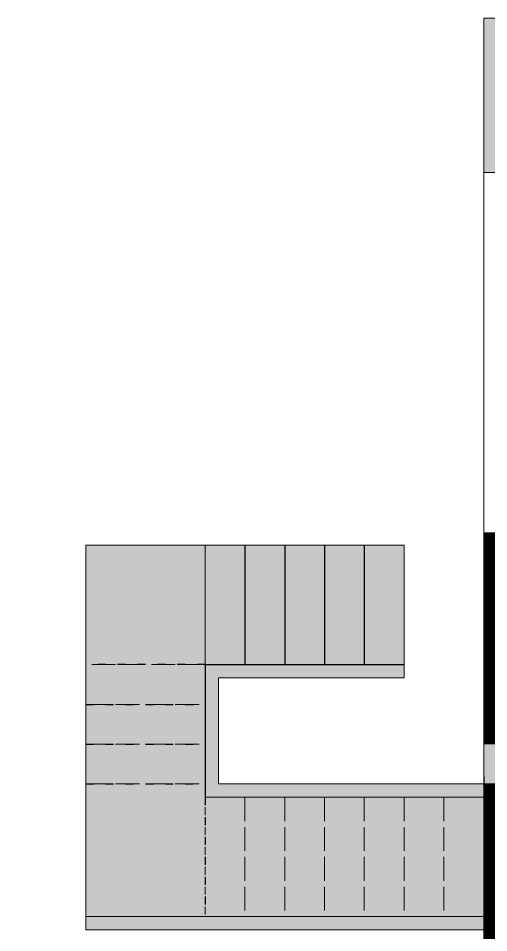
# Model space of a CAD drawing. Header units: millimetres. Extents: x 86441 to 190201, y 16532 to 98188.
# Drawn here: x 88319.9 to 88390.9, y 59650.8 to 59788.7 of the extents above; entities that cross this region are included whole.
import ezdxf

# ---------------------------------------------------------------- set-up
doc = ezdxf.new("R2010")
doc.units = ezdxf.units.MM
doc.header["$LTSCALE"] = 0.1
doc.linetypes.add('ACAD_ISO02W100', pattern=[15, 12, -3])
doc.linetypes.add('ACAD_ISO03W100', pattern=[30, 12, -18])
doc.layers.add('COLUMN', color=1, linetype='Continuous', lineweight=0)

msp = doc.modelspace()

# ---------------------------------------------------------------- hatches: boundary and pattern name
at = {"true_color": 0x939598, "transparency": 33554687}
h = msp.add_hatch(dxfattribs=at)
h.set_pattern_fill('ANSI32', color=252, scale=0.02)
h.set_pattern_definition([(45, (86262.15266, 59039.96376), (-0.134703842, 0.134703842), []), (45, (86262.24246, 59039.96376), (-0.134703842, 0.134703842), [])])
h.paths.add_polyline_path([(88425.41, 59711.09), (88424.71, 59711.09), (88424.71, 59711.59), (88424.41, 59711.59), (88424.41, 59712.09), (88424.71, 59712.09), (88424.71, 59712.59), (88424.34, 59712.59), (88411.11, 59712.59), (88411.11, 59712.09), (88411.41, 59712.09), (88411.41, 59711.59), (88411.11, 59711.59), (88411.11, 59711.09), (88410.41, 59711.09), (88396.15, 59711.09), (88390.11, 59711.09), (88390.11, 59679.24), (88413.41, 59679.24), (88413.41, 59673.2), (88390.11, 59673.2), (88390.11, 59668.3), (88390.11, 59653.2), (88390.11, 59651.2), (88390.11, 59620.32), (88396.15, 59620.32), (88411.11, 59620.32), (88411.11, 59619.82), (88411.41, 59619.82), (88411.41, 59619.22), (88424.34, 59619.22), (88424.41, 59619.22), (88424.41, 59619.82), (88424.71, 59619.82), (88424.71, 59620.32), (88425.41, 59620.32)])
at = {"transparency": 33554687}
h = msp.add_hatch(color=256, dxfattribs=at)
h.dxf.hatch_style = 1
h.set_gradient(color1=(153, 95, 76), color2=(118, 67, 44))
h.paths.add_polyline_path([(88348.11, 59691.2), (88348.11, 59709.2), (88330.11, 59709.2), (88330.11, 59691.2)])
h = msp.add_hatch(color=256, dxfattribs=at)
h.dxf.hatch_style = 1
h.set_gradient(color1=(153, 95, 76), color2=(118, 67, 44))
h.paths.add_polyline_path([(88354.11, 59709.2), (88348.11, 59709.2), (88348.11, 59691.2), (88354.11, 59691.2)])
h = msp.add_hatch(color=256, dxfattribs=at)
h.dxf.hatch_style = 1
h.set_gradient(color1=(153, 95, 76), color2=(118, 67, 44))
h.paths.add_polyline_path([(88354.11, 59691.2), (88360.11, 59691.2), (88360.11, 59709.2), (88354.11, 59709.2)])
h = msp.add_hatch(color=256, dxfattribs=at)
h.dxf.hatch_style = 1
h.set_gradient(color1=(153, 95, 76), color2=(118, 67, 44))
h.paths.add_polyline_path([(88366.11, 59709.2), (88360.11, 59709.2), (88360.11, 59691.2), (88366.11, 59691.2)])
h = msp.add_hatch(color=256, dxfattribs=at)
h.dxf.hatch_style = 1
h.set_gradient(color1=(153, 95, 76), color2=(118, 67, 44))
h.paths.add_polyline_path([(88366.11, 59691.2), (88372.11, 59691.2), (88372.11, 59709.2), (88366.11, 59709.2)])
h = msp.add_hatch(color=256, dxfattribs=at)
h.dxf.hatch_style = 1
h.set_gradient(color1=(153, 95, 76), color2=(118, 67, 44))
h.paths.add_polyline_path([(88372.11, 59691.2), (88378.11, 59691.2), (88378.11, 59709.2), (88372.11, 59709.2)])
h = msp.add_hatch(color=256, dxfattribs=at)
h.dxf.hatch_style = 1
h.set_gradient(color1=(153, 95, 76), color2=(118, 67, 44))
h.paths.add_polyline_path([(88330.11, 59691.2), (88330.11, 59685.2), (88348.11, 59685.2), (88348.11, 59691.2)])
at = {"true_color": 0x76432c, "transparency": 33554687}
h = msp.add_hatch(color=17, dxfattribs=at)
h.dxf.hatch_style = 1
h.paths.add_polyline_path([(88350.11, 59689.2), (88378.11, 59689.2), (88378.11, 59691.2), (88348.11, 59691.2), (88348.11, 59671.2), (88390.11, 59671.2), (88390.11, 59673.2), (88350.11, 59673.2)])
at = {"transparency": 33554687}
h = msp.add_hatch(color=256, dxfattribs=at)
h.dxf.hatch_style = 1
h.set_gradient(color1=(153, 95, 76), color2=(118, 67, 44))
h.paths.add_polyline_path([(88330.11, 59685.2), (88330.11, 59679.2), (88348.11, 59679.2), (88348.11, 59685.2)])
h = msp.add_hatch(color=256, dxfattribs=at)
h.dxf.hatch_style = 1
h.set_gradient(color1=(153, 95, 76), color2=(118, 67, 44))
h.paths.add_polyline_path([(88330.11, 59679.2), (88330.11, 59673.2), (88348.11, 59673.2), (88348.11, 59679.2)])
h = msp.add_hatch(color=256, dxfattribs=at)
h.dxf.hatch_style = 1
h.set_gradient(color1=(153, 95, 76), color2=(118, 67, 44))
h.paths.add_polyline_path([(88348.11, 59671.2), (88348.11, 59673.2), (88330.11, 59673.2), (88330.11, 59653.2), (88348.11, 59653.2)])
h = msp.add_hatch(color=256, dxfattribs=at)
h.dxf.hatch_style = 1
h.set_gradient(color1=(153, 95, 76), color2=(118, 67, 44))
h.paths.add_polyline_path([(88354.11, 59671.2), (88348.11, 59671.2), (88348.11, 59653.2), (88354.11, 59653.2)])
h = msp.add_hatch(color=256, dxfattribs=at)
h.dxf.hatch_style = 1
h.set_gradient(color1=(153, 95, 76), color2=(118, 67, 44))
h.paths.add_polyline_path([(88360.11, 59671.2), (88354.11, 59671.2), (88354.11, 59653.2), (88360.11, 59653.2)])
h = msp.add_hatch(color=256, dxfattribs=at)
h.dxf.hatch_style = 1
h.set_gradient(color1=(153, 95, 76), color2=(118, 67, 44))
h.paths.add_polyline_path([(88366.11, 59671.2), (88360.11, 59671.2), (88360.11, 59653.2), (88366.11, 59653.2)])
h = msp.add_hatch(color=256, dxfattribs=at)
h.dxf.hatch_style = 1
h.set_gradient(color1=(153, 95, 76), color2=(118, 67, 44))
h.paths.add_polyline_path([(88366.11, 59653.2), (88372.11, 59653.2), (88372.11, 59671.2), (88366.11, 59671.2)])
h = msp.add_hatch(color=256, dxfattribs=at)
h.dxf.hatch_style = 1
h.set_gradient(color1=(153, 95, 76), color2=(118, 67, 44))
h.paths.add_polyline_path([(88378.11, 59671.2), (88372.11, 59671.2), (88372.11, 59653.2), (88378.11, 59653.2)])
h = msp.add_hatch(color=256, dxfattribs=at)
h.dxf.hatch_style = 1
h.set_gradient(color1=(153, 95, 76), color2=(118, 67, 44))
h.paths.add_polyline_path([(88378.11, 59653.2), (88384.11, 59653.2), (88384.11, 59671.2), (88378.11, 59671.2)])
h = msp.add_hatch(color=256, dxfattribs=at)
h.dxf.hatch_style = 1
h.set_gradient(color1=(153, 95, 76), color2=(118, 67, 44))
h.paths.add_polyline_path([(88390.11, 59671.2), (88384.11, 59671.2), (88384.11, 59653.2), (88390.11, 59653.2)])
at = {"true_color": 0x76432c, "transparency": 33554687}
h = msp.add_hatch(color=17, dxfattribs=at)
h.dxf.hatch_style = 1
h.paths.add_polyline_path([(88390.11, 59651.2), (88390.11, 59653.2), (88330.11, 59653.2), (88330.11, 59651.2)])
at = {"layer": 'COLUMN', "true_color": 0xed1f24, "transparency": 33554687}
h = msp.add_hatch(dxfattribs=at)
h.set_pattern_fill('AR-CONC', color=240, scale=0.04)
h.set_pattern_definition([(50, (86262.1527, 59039.964), (7.287387, -0.637563), [0.762, -8.382]), (355, (86262.153, 59039.964), (-1.409737, 7.642274), [0.6096, -6.705623]), (100.45144, (86262.76, 59039.9106), (5.87765, 7.00471), [0.6476, -7.12361]), (46.1842, (86262.153, 59041.996), (10.84316, -1.681693), [1.143, -12.573]), (96.63556, (86263.056, 59041.856), (9.496165, 9.897045), [0.9714, -10.685424]), (351.18415, (86262.153, 59041.996), (9.496165, 9.897045), [0.9144, -10.05839]), (21, (86263.1687, 59041.488), (6.064576, -4.090608), [0.762, -8.382]), (326, (86263.169, 59041.488), (2.47208, 7.367519), [0.6096, -6.7056]), (71.45144, (86263.674, 59041.147), (8.536657, 3.27691), [0.6476, -7.123598]), (37.5, (86262.1527, 59039.9638), (0.123544, 3.3822016), [0, -6.62432, 0, -6.8072, 0, -6.731]), (7.5, (86262.1527, 59039.9638), (2.6727865, 4.007223), [0, -3.88112, 0, -6.47192, 0, -2.5654]), (327.5, (86259.887, 59039.9638), (5.4236238, -0.2291498), [0, -2.54, 0, -7.9248, 0, -10.5156]), (317.5, (86258.871, 59039.9638), (5.925167, 1.01706), [0, -3.302, 0, -5.26288, 0, -7.4676])])
h.paths.add_polyline_path([(88413.41, 59679.24), (88390.11, 59679.24), (88390.11, 59673.2), (88413.41, 59673.2)])
h.paths.add_polyline_path([(88224.14, 59674.03), (88200.84, 59674.03), (88200.84, 59667.99), (88224.1, 59667.99)])
h.paths.add_polyline_path([(88048.2, 59783.49), (88022.6, 59783.49), (88022.6, 59775.91), (88048.2, 59775.91), (88048.2, 59776.43)])
h.paths.add_polyline_path([(88315.12, 59575.29), (88307.46, 59575.29), (88307.46, 59550.67), (88315.12, 59550.67)])
h.paths.add_polyline_path([(88206.88, 59573.95), (88200.84, 59573.95), (88200.84, 59550.67), (88206.88, 59550.67)])
h.paths.add_polyline_path([(88129.64, 59592.63), (88123.6, 59592.63), (88123.6, 59569.35), (88129.64, 59569.35)])
h.paths.add_polyline_path([(88048.2, 59576.93), (88022.6, 59576.93), (88022.6, 59569.35), (88048.2, 59569.35)])
h.paths.add_polyline_path([(88129.64, 59778.89), (88129.64, 59783.49), (88123.6, 59783.49), (88123.6, 59760.21), (88129.64, 59760.21)])
h.paths.add_polyline_path([(88206.88, 59783.49), (88200.84, 59783.49), (88200.84, 59760.21), (88206.88, 59760.21)])
h.paths.add_polyline_path([(88504.39, 59580.5), (88499.79, 59580.5), (88496.73, 59580.5), (88496.73, 59573.75), (88496.73, 59560.48), (88496.73, 59555.88), (88504.39, 59555.88)])
h.paths.add_polyline_path([(88396.15, 59587.26), (88391.61, 59587.26), (88390.11, 59587.26), (88390.11, 59579.16), (88390.11, 59555.88), (88396.15, 59555.88), (88396.15, 59560.48)])
h.paths.add_polyline_path([(88396.15, 59784.1), (88396.15, 59788.7), (88390.11, 59788.7), (88390.11, 59765.42), (88391.61, 59765.42), (88391.61, 59765.43), (88396.15, 59765.43), (88396.15, 59778.7)])
at = {"layer": 'COLUMN', "lineweight": 9, "true_color": 0x636466, "transparency": 33554687}
h = msp.add_hatch(dxfattribs=at)
h.set_pattern_fill('STEEL', color=251, scale=1.6)
h.set_pattern_definition([(45, (86262.1527, 59039.964), (-3.592102, 3.592102), []), (45, (86262.1527, 59042.504), (-3.592102, 3.592102), [])])
h.paths.add_polyline_path([(88267.67, 59581.29), (88260.88, 59581.29), (88260.88, 59578.29), (88267.67, 59578.29)])
h.paths.add_polyline_path([(88465.91, 59711.09), (88462.91, 59711.09), (88462.91, 59688.09), (88465.91, 59688.09)], flags=17)
h.paths.add_polyline_path([(88447.91, 59691.09), (88426.91, 59691.09), (88426.91, 59688.09), (88447.91, 59688.09)], flags=17)
h.paths.add_polyline_path([(88295.18, 59618.11), (88240.64, 59618.11), (88240.64, 59615.11), (88295.18, 59615.11)])
h.paths.add_polyline_path([(88260.88, 59573.95), (88260.88, 59579.16), (88257.88, 59579.16), (88257.88, 59573.95), (88257.88, 59555.27), (88260.88, 59555.27)])
h.paths.add_polyline_path([(88285.67, 59579.27), (88282.67, 59579.27), (88282.67, 59555.27), (88285.67, 59555.27), (88285.67, 59565.28)])
h.paths.add_polyline_path([(88257.88, 59577.11), (88248.88, 59577.11), (88248.88, 59574.11), (88257.88, 59574.11)])
h.paths.add_polyline_path([(88260.88, 59597.11), (88257.88, 59597.11), (88257.88, 59589.4), (88260.88, 59589.4)])
h.paths.add_polyline_path([(88257.88, 59597.11), (88224.88, 59597.11), (88224.88, 59594.11), (88257.88, 59594.11)])
h.paths.add_polyline_path([(88233.88, 59594.11), (88230.88, 59594.11), (88230.88, 59574.11), (88233.88, 59574.11), (88233.88, 59577.11)])
h.paths.add_polyline_path([(88310.52, 59581.29), (88307.46, 59581.29), (88300.67, 59581.29), (88300.67, 59578.29), (88307.46, 59578.29), (88310.52, 59578.29)], flags=17)
h.paths.add_polyline_path([(88123.6, 59573.95), (88048.2, 59573.95), (88048.2, 59569.35), (88123.6, 59569.35)])
h.paths.add_polyline_path([(88200.84, 59573.95), (88194.86, 59573.95), (88194.86, 59569.35), (88200.84, 59569.35)])
h.paths.add_polyline_path([(88137.08, 59573.95), (88129.64, 59573.95), (88129.64, 59569.35), (88137.08, 59569.35)])
h.paths.add_polyline_path([(88307.46, 59555.27), (88301.97, 59555.27), (88301.97, 59550.67), (88307.46, 59550.67)])
h.paths.add_polyline_path([(88291.17, 59555.27), (88277.18, 59555.27), (88277.18, 59550.67), (88291.17, 59550.67)])
h.paths.add_polyline_path([(88266.27, 59555.27), (88206.88, 59555.27), (88206.88, 59550.67), (88266.27, 59550.67)])
h.paths.add_polyline_path([(88299.78, 59615.11), (88295.18, 59615.11), (88295.18, 59600.79), (88310.52, 59600.79), (88310.52, 59575.33), (88315.12, 59575.33), (88315.12, 59605.39), (88299.78, 59605.39)])
h.paths.add_polyline_path([(88299.78, 59679.95), (88295.18, 59679.95), (88295.18, 59672.89), (88299.78, 59672.89)])
h.paths.add_polyline_path([(88299.78, 59783.49), (88295.18, 59783.49), (88279.9, 59783.49), (88279.9, 59778.89), (88295.18, 59778.89), (88295.18, 59737.73), (88299.78, 59737.73)])
h.paths.add_polyline_path([(88222.12, 59783.49), (88206.88, 59783.49), (88206.88, 59778.89), (88222.12, 59778.89)])
h.paths.add_polyline_path([(88137.08, 59783.49), (88129.64, 59783.49), (88129.64, 59778.89), (88137.08, 59778.89)])
h.paths.add_polyline_path([(88200.84, 59783.49), (88194.86, 59783.49), (88194.86, 59778.89), (88200.84, 59778.89)])
h.paths.add_polyline_path([(88123.6, 59783.49), (88048.2, 59783.49), (88048.2, 59778.89), (88123.6, 59778.89)])
edge = h.paths.add_edge_path()
edge.add_line((88499.79, 59580.5), (88504.39, 59580.5))
edge.add_line((88499.85, 59605.96), (88499.79, 59580.39))
edge.add_line((88504.39, 59610.6), (88504.39, 59580.5))
edge.add_line((88489.05, 59610.6), (88504.39, 59610.6))
edge.add_line((88484.45, 59606), (88499.85, 59605.96))
edge.add_line((88489.05, 59788.7), (88489.05, 59610.6))
edge.add_line((88484.45, 59784.1), (88484.45, 59606))
edge.add_line((88396.15, 59788.7), (88489.05, 59788.7))
edge.add_line((88396.15, 59784.1), (88484.45, 59784.1))
edge.add_line((88396.15, 59788.7), (88396.15, 59784.1))
h.paths.add_polyline_path([(88496.73, 59560.48), (88496.73, 59555.88), (88396.15, 59555.88), (88396.15, 59560.48)])

# ---------------------------------------------------------------- linework, layer by layer
at = {"color": 25, "lineweight": 9, "transparency": 33554687}
for p, q in [((88390.11, 59587.26), (88390.11, 59765.42)), ((88390.11, 59765.42), (88390.11, 59711.09)), ((88396.15, 59711.09), (88390.11, 59711.09))]:
    msp.add_line(p, q, dxfattribs=at)
at = {"color": 25, "lineweight": 5, "transparency": 33554687}
for p, q in [((88330.11, 59709.2), (88330.11, 59651.2)), ((88378.11, 59709.2), (88330.11, 59709.2)), ((88350.11, 59689.2), (88378.11, 59689.2)), ((88350.11, 59689.2), (88350.11, 59673.2)), ((88350.11, 59673.2), (88390.11, 59673.2)), ((88348.11, 59671.2), (88390.11, 59671.2)), ((88330.11, 59653.2), (88390.11, 59653.2)), ((88330.11, 59651.2), (88390.11, 59651.2))]:
    msp.add_line(p, q, dxfattribs=at)
at = {"color": 25, "lineweight": 0, "transparency": 33554687}
for p, q in [((88348.11, 59691.2), (88348.11, 59709.2)), ((88354.11, 59709.2), (88354.11, 59691.2)), ((88360.11, 59709.2), (88360.11, 59691.2)), ((88366.11, 59709.2), (88366.11, 59691.2)), ((88372.11, 59709.2), (88372.11, 59691.2)), ((88378.11, 59709.2), (88378.11, 59689.2)), ((88348.11, 59691.2), (88348.11, 59671.2))]:
    msp.add_line(p, q, dxfattribs=at)
at = {"color": 25, "lineweight": -3, "true_color": 0xb06239, "transparency": 33554687}
for p, q in [((88354.11, 59709.2), (88354.11, 59691.2)), ((88360.11, 59709.2), (88360.11, 59691.2)), ((88366.11, 59709.2), (88366.11, 59691.2)), ((88372.11, 59709.2), (88372.11, 59691.2))]:
    msp.add_line(p, q, dxfattribs=at)
at = {"color": 35, "linetype": 'ACAD_ISO03W100', "true_color": 0xbe6d40, "transparency": 33554687}
for p, q in [((88348.11, 59691.2), (88330.11, 59691.2)), ((88330.11, 59685.2), (88348.11, 59685.2)), ((88330.11, 59673.2), (88348.11, 59673.2))]:
    msp.add_line(p, q, dxfattribs=at)
at = {"color": 35, "linetype": 'ACAD_ISO02W100', "lineweight": 0, "ltscale": 3, "transparency": 33554687}
for p, q in [((88348.11, 59691.2), (88330.11, 59691.2)), ((88330.11, 59685.2), (88348.11, 59685.2)), ((88330.11, 59679.2), (88348.11, 59679.2)), ((88330.11, 59673.2), (88348.11, 59673.2))]:
    msp.add_line(p, q, dxfattribs=at)
at = {"color": 25, "transparency": 33554687}
msp.add_line((88348.11, 59691.2), (88378.11, 59691.2), dxfattribs=at)
at = {"transparency": 33554687}
for p, q in [((88348.11, 59691.2), (88348.11, 59671.2)), ((88390.11, 59674.34), (88390.11, 59668.3)), ((88390.11, 59674.34), (88390.11, 59668.3)), ((88390.11, 59673.2), (88390.11, 59671.2)), ((88390.11, 59653.2), (88390.11, 59651.2))]:
    msp.add_line(p, q, dxfattribs=at)
at = {"color": 35, "linetype": 'ACAD_ISO03W100', "transparency": 33554687}
msp.add_line((88330.11, 59679.2), (88348.11, 59679.2), dxfattribs=at)
at = {"color": 25, "linetype": 'ACAD_ISO03W100', "lineweight": 5, "transparency": 33554687}
msp.add_line((88390.11, 59673.2), (88390.11, 59653.2), dxfattribs=at)
at = {"color": 23, "linetype": 'ACAD_ISO03W100', "transparency": 33554687}
msp.add_line((88348.11, 59671.2), (88348.11, 59653.2), dxfattribs=at)
at = {"color": 23, "linetype": 'ACAD_ISO02W100', "lineweight": 5, "transparency": 33554687}
msp.add_line((88348.11, 59671.2), (88348.11, 59653.2), dxfattribs=at)
msp.add_line((88348.11, 59671.2), (88348.11, 59653.2), dxfattribs=at)
at = {"color": 23, "linetype": 'ACAD_ISO02W100', "lineweight": 5, "ltscale": 3, "transparency": 33554687}
for p, q in [((88354.11, 59671.2), (88354.11, 59653.2)), ((88360.11, 59671.2), (88360.11, 59653.2)), ((88366.11, 59671.2), (88366.11, 59653.2)), ((88372.11, 59671.2), (88372.11, 59653.2)), ((88378.11, 59671.2), (88378.11, 59653.2)), ((88384.11, 59671.2), (88384.11, 59653.2))]:
    msp.add_line(p, q, dxfattribs=at)
at = {"linetype": 'ACAD_ISO03W100', "transparency": 33554687}
msp.add_line((88390.11, 59671.2), (88390.11, 59653.2), dxfattribs=at)
at = {"layer": 'COLUMN', "transparency": 33554687}
for p, q in [((88390.11, 59788.7), (88396.15, 59788.7)), ((88390.11, 59765.42), (88390.11, 59788.7)), ((88390.11, 59765.42), (88396.15, 59765.42)), ((88390.11, 59679.24), (88413.41, 59679.24)), ((88390.11, 59679.24), (88390.11, 59673.2)), ((88390.11, 59673.2), (88413.41, 59673.2))]:
    msp.add_line(p, q, dxfattribs=at)

doc.saveas('drawing.dxf')
